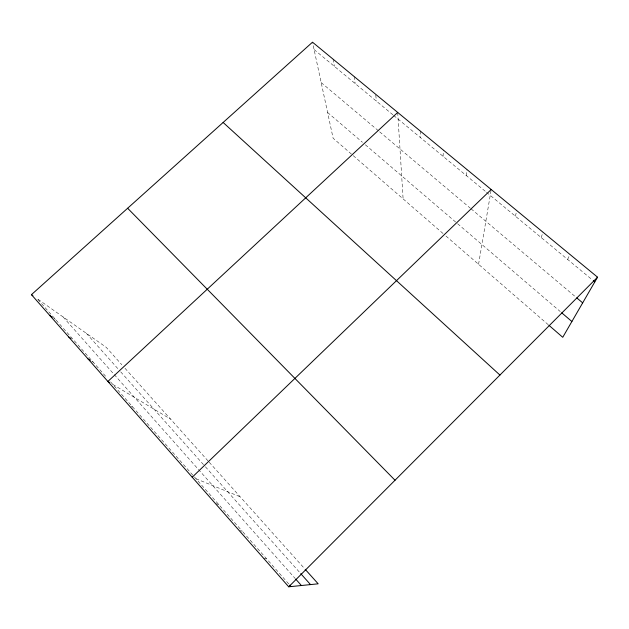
<?xml version="1.0" encoding="UTF-8"?>
<svg xmlns="http://www.w3.org/2000/svg" width="629" height="629" viewBox="0 0 629 629"><rect width="100%" height="100%" fill="white"/><g stroke="black" fill="none" stroke-linecap="round" stroke-linejoin="round"><path stroke-width="0.47" stroke-dasharray="3.15 2.36" d="M443.099 156.354L443.351 150.064M466.38 175.625L466.993 169.547M478.567 264.306L491.068 190.351M515.387 216.187L516.779 210.597M541.192 237.55L543.016 232.227M567.657 259.455L569.929 254.415M263.606 558.277L266.342 558.521M239.94 530.695L242.267 531.222L110.264 381.536M216.242 503.79L218.829 504.647M196.012 478.763L240.176 496.792M131.28 406.248L132.829 407.128M112.788 384.398L170.538 419.087M91.755 361.29L93.226 362.218M53.874 318.313L55.47 319.406M38.031 299.294L106.191 347.287L121.814 364.726M314.091 49.565L392.889 114.793M393.636 115.414L485.753 191.656M486.492 192.277L592.542 280.054M321.167 82.564L378.925 131.217M379.657 131.838L470.319 208.207M471.058 208.828L576.046 297.273M327.591 112.473L362.438 142.288M365.339 144.772L456.89 223.106M457.613 223.727L560.266 311.567M443.036 233.508L333.118 138.207L312.699 43.11M445.969 236.048L548.284 324.753M124.998 368.279L208.569 461.513M209.213 462.244L304.53 568.592M86.307 333.284L119.447 370.434M120.713 371.857L204.755 466.042M205.392 466.765L300.119 572.933M63.065 316.922L295.017 578.318M37.874 299.451L106.482 377.243M242.904 531.937L289.183 584.42M333.087 59.157L334.4 66.383M354.143 76.518L355.173 83.571M375.765 95.128L376.409 101.151M397.709 112.434L403.103 198.882M420.266 131.029L420.353 137.523"/><path stroke-width="0.94" d="M305.183 569.316L318.172 583.814L288.735 586.81L31.45 294.655L312.503 42.19L597.55 277.185L562.751 337.293L549.007 325.374M288.735 586.81L597.55 277.185M192.222 477.222L491.21 189.518M397.709 112.434L107.889 381.457L109.525 382.432M88.084 358.962L90.285 360.362M68.75 337.018L71.053 338.536M49.88 315.585L52.278 317.22M31.45 294.655L32.897 295.677M593.296 280.676L594.806 281.926M576.785 297.894L582.682 302.871M561.721 312.81L571.887 321.505M223.13 122.474L499.929 375.057M127.632 208.254L395.028 480.241M300.764 573.664L310.522 584.593M295.661 579.042L301.409 585.52M289.82 585.135L291.085 586.574"/></g></svg>
